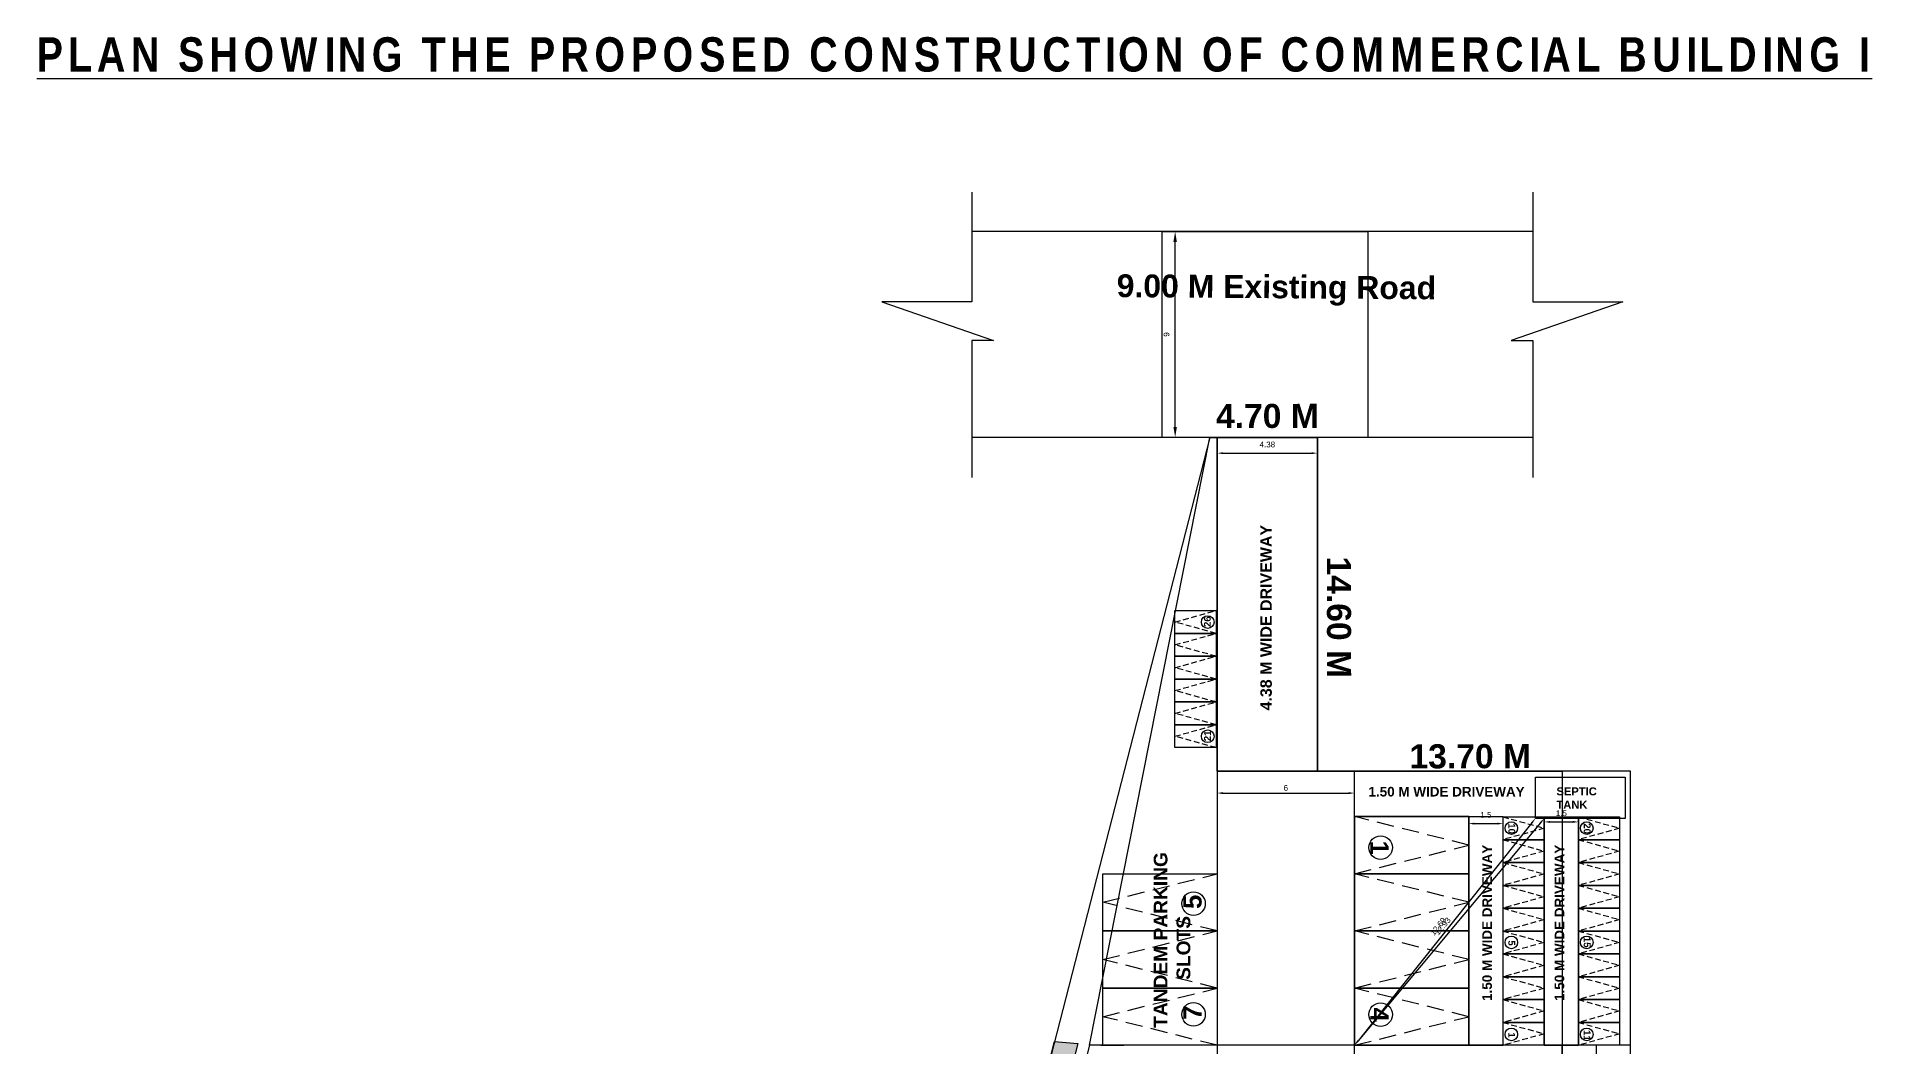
# Model space of a CAD drawing. Header units: metres. Extents: x -56 to 205, y -186 to -77.
# Drawn here: x 124.8 to 205.1, y -123.7 to -79.6 of the extents above; entities that cross this region are included whole.
import ezdxf

# ---------------------------------------------------------------- set-up
doc = ezdxf.new("R2010")
doc.units = ezdxf.units.M
doc.linetypes.add('HIDDEN', pattern=[0.375, 0.25, -0.125])
for name, color, linetype in [('0 @ 1', 7, 'Continuous'), ('AS_AT_SITE', 10, 'Continuous'), ('BLK_1_COVERED_AREA', 140, 'Continuous'), ('BLK_1_LVL_0_BLDG_FOOT_PRINT', 1, 'Continuous'), ('BLK_1_LVL_0_REAR_SETBACK', 11, 'Continuous'), ('BLK_1_LVL_0_SIDE_SETBACK2', 171, 'Continuous'), ('BLK_n_FLR_i_EXISTING_STILT_PARKING_DEDUCT', 147, 'Continuous'), ('DRIVE_WAY', 11, 'Continuous'), ('DRIVE_WAY @ 1', 11, 'Continuous'), ('FMB_OR_PLR', 10, 'Continuous'), ('PLOT_BOUNDARY', 70, 'Continuous'), ('ROAD_WIDTH', 2, 'Continuous'), ('RWH', 117, 'Continuous'), ('SEPTIC_TANK', 146, 'Continuous'), ('SUPER_IMPOSED', 10, 'Continuous'), ('TANDEM_PARKING_SLOT', 10, 'Continuous'), ('TWO_WHEELER_DRIVE_WAY', 2, 'Continuous'), ('TWO_WHEELER_PARKING', 7, 'Continuous')]:
    doc.layers.add(name, color=color, linetype=linetype)
doc.layers.add('PER_AISLE_WIDTH', color=6, linetype='Continuous', lineweight=30)
doc.styles.add('ANAND', font='times.ttf')
doc.styles.add('PDF Arial Bold', font='arialbd.ttf')
doc.styles.get("Standard").update_dxf_attribs({"font": 'arial.ttf', "height": 0.25})
doc.dimstyles.new('ISO-25', dxfattribs={"dimtxt": 0.5, "dimasz": 0.45, "dimexe": 1.25, "dimexo": 0.625, "dimgap": 0.25, "dimtad": 1, "dimdsep": 46, "dimtxsty": 'Standard', "dimcen": 2.5, "dimse1": 1, "dimse2": 1, "dimadec": 0, "dimazin": 0, "dimtfac": 1, "dimtmove": 0, "dimatfit": 3, "dimfxl": 0, "dimarcsym": 0})

# ---------------------------------------------------------------- blocks, each defined once
blk = doc.blocks.new('*D123')
at = {"layer": 'DEFPOINTS', "color": 0}
for p in [(174.053, -88.07), (174.622, -88.07), (174.053, -97.07)]:
    blk.add_point(p, dxfattribs=at)
at = {"layer": 'ROAD_WIDTH', "color": 1, "lineweight": -2}
blk.add_line((174.622, -96.62), (174.622, -88.52), dxfattribs=at)
at = {"layer": 'ROAD_WIDTH', "color": 1}
for points in [[(174.547, -88.52), (174.697, -88.52), (174.622, -88.07)], [(174.547, -96.62), (174.697, -96.62), (174.622, -97.07)]]:
    blk.add_solid(points, dxfattribs=at)
at = {"layer": 'ROAD_WIDTH', "color": 1, "insert": (174.244, -92.57), "char_height": 0.25, "attachment_point": 5, "rotation": 90}
blk.add_mtext('9', dxfattribs=at)
blk = doc.blocks.new('*D124')
at = {"layer": 'DEFPOINTS', "color": 0, "ltscale": 30}
for p in [(187.464, -113.661), (188.964, -113.661), (188.964, -113.958)]:
    blk.add_point(p, dxfattribs=at)
at = {"layer": 'TWO_WHEELER_DRIVE_WAY', "color": 6, "lineweight": -2, "ltscale": 30}
blk.add_line((187.714, -113.958), (188.714, -113.958), dxfattribs=at)
at = {"layer": 'TWO_WHEELER_DRIVE_WAY', "color": 6, "ltscale": 30}
for points in [[(187.714, -113.916), (187.714, -114), (187.464, -113.958)], [(188.714, -113.916), (188.714, -114), (188.964, -113.958)]]:
    blk.add_solid(points, dxfattribs=at)
at = {"layer": 'TWO_WHEELER_DRIVE_WAY', "color": 6, "ltscale": 30, "insert": (188.214, -113.58), "char_height": 0.25, "attachment_point": 5}
blk.add_mtext('1.5', dxfattribs=at)
blk = doc.blocks.new('*D125')
at = {"layer": 'DEFPOINTS', "color": 0, "ltscale": 30}
for p in [(190.764, -113.661), (192.264, -113.661), (192.264, -113.884)]:
    blk.add_point(p, dxfattribs=at)
at = {"layer": 'TWO_WHEELER_DRIVE_WAY', "color": 6, "lineweight": -2, "ltscale": 30}
blk.add_line((191.014, -113.884), (192.014, -113.884), dxfattribs=at)
at = {"layer": 'TWO_WHEELER_DRIVE_WAY', "color": 6, "ltscale": 30}
for points in [[(191.014, -113.842), (191.014, -113.926), (190.764, -113.884)], [(192.014, -113.842), (192.014, -113.926), (192.264, -113.884)]]:
    blk.add_solid(points, dxfattribs=at)
at = {"layer": 'TWO_WHEELER_DRIVE_WAY', "color": 6, "ltscale": 30, "insert": (191.514, -113.506), "char_height": 0.25, "attachment_point": 5}
blk.add_mtext('1.5', dxfattribs=at)
blk = doc.blocks.new('*D126')
at = {"layer": 'DEFPOINTS', "color": 0, "ltscale": 30}
for p in [(182.464, -111.67), (176.464, -112.623), (182.464, -112.623)]:
    blk.add_point(p, dxfattribs=at)
at = {"layer": 'DRIVE_WAY', "color": 255, "lineweight": -2, "ltscale": 30}
blk.add_line((176.714, -112.623), (182.214, -112.623), dxfattribs=at)
at = {"layer": 'DRIVE_WAY', "color": 255, "ltscale": 30}
for points in [[(176.714, -112.581), (176.714, -112.665), (176.464, -112.623)], [(182.214, -112.581), (182.214, -112.665), (182.464, -112.623)]]:
    blk.add_solid(points, dxfattribs=at)
at = {"layer": 'DRIVE_WAY', "color": 255, "ltscale": 30, "insert": (179.464, -112.395), "char_height": 0.25, "attachment_point": 5}
blk.add_mtext('6', dxfattribs=at)
blk = doc.blocks.new('*D127')
at = {"layer": 'DEFPOINTS', "color": 0, "ltscale": 30}
for p in [(176.464, -97.07), (180.845, -97.07), (180.845, -97.76)]:
    blk.add_point(p, dxfattribs=at)
at = {"layer": 'TWO_WHEELER_DRIVE_WAY', "color": 6, "lineweight": -2, "ltscale": 30}
blk.add_line((176.714, -97.76), (180.595, -97.76), dxfattribs=at)
at = {"layer": 'TWO_WHEELER_DRIVE_WAY', "color": 6, "ltscale": 30}
for points in [[(176.714, -97.718), (176.714, -97.802), (176.464, -97.76)], [(180.595, -97.718), (180.595, -97.802), (180.845, -97.76)]]:
    blk.add_solid(points, dxfattribs=at)
at = {"layer": 'TWO_WHEELER_DRIVE_WAY', "color": 6, "ltscale": 30, "insert": (178.655, -97.382), "char_height": 0.25, "attachment_point": 5}
blk.add_mtext('4.38', dxfattribs=at)
blk = doc.blocks.new('*D128')
at = {"layer": 'DEFPOINTS', "color": 0, "ltscale": 30}
for p in [(190.378, -113.729), (182.464, -123.65), (182.464, -123.65)]:
    blk.add_point(p, dxfattribs=at)
at = {"layer": 'SEPTIC_TANK', "color": 1, "lineweight": -2, "ltscale": 30}
blk.add_line((190.222, -113.925), (182.62, -123.454), dxfattribs=at)
at = {"layer": 'SEPTIC_TANK', "color": 1, "ltscale": 30}
for points in [[(190.189, -113.899), (190.255, -113.951), (190.378, -113.729)], [(182.588, -123.428), (182.653, -123.48), (182.464, -123.65)]]:
    blk.add_solid(points, dxfattribs=at)
at = {"layer": 'SEPTIC_TANK', "color": 1, "ltscale": 30, "insert": (186.126, -118.454), "char_height": 0.25, "attachment_point": 5, "rotation": 51.42035}
blk.add_mtext('12.69', dxfattribs=at)
blk = doc.blocks.new('*D129')
at = {"layer": 'DEFPOINTS', "color": 0, "ltscale": 30}
for p in [(190.764, -113.729), (182.464, -123.65), (182.464, -123.65)]:
    blk.add_point(p, dxfattribs=at)
at = {"layer": 'SEPTIC_TANK', "color": 2, "lineweight": -2, "ltscale": 30}
blk.add_line((190.603, -113.921), (182.625, -123.458), dxfattribs=at)
at = {"layer": 'SEPTIC_TANK', "color": 2, "ltscale": 30}
for points in [[(190.572, -113.894), (190.635, -113.948), (190.764, -113.729)], [(182.593, -123.431), (182.657, -123.485), (182.464, -123.65)]]:
    blk.add_solid(points, dxfattribs=at)
at = {"layer": 'SEPTIC_TANK', "color": 2, "ltscale": 30, "insert": (186.324, -118.447), "char_height": 0.25, "attachment_point": 5, "rotation": 50.08341}
blk.add_mtext('12.93', dxfattribs=at)
blk = doc.blocks.new('*D132')
at = {"layer": 'DEFPOINTS', "color": 0, "ltscale": 30}
for p in [(191.545, -123.65), (193.045, -123.65), (193.045, -124.283)]:
    blk.add_point(p, dxfattribs=at)
at = {"layer": 'TWO_WHEELER_DRIVE_WAY', "color": 6, "lineweight": -2, "ltscale": 30}
blk.add_line((191.795, -124.283), (192.795, -124.283), dxfattribs=at)
at = {"layer": 'TWO_WHEELER_DRIVE_WAY', "color": 6, "ltscale": 30}
for points in [[(191.795, -124.242), (191.795, -124.325), (191.545, -124.283)], [(192.795, -124.242), (192.795, -124.325), (193.045, -124.283)]]:
    blk.add_solid(points, dxfattribs=at)
at = {"layer": 'TWO_WHEELER_DRIVE_WAY', "color": 6, "ltscale": 30, "insert": (192.295, -124.156), "char_height": 0.25, "attachment_point": 5}
blk.add_mtext('1.5', dxfattribs=at)

msp = doc.modelspace()

# ---------------------------------------------------------------- hatches: boundary and pattern name
at = {"ltscale": 0.25}
h = msp.add_hatch(dxfattribs=at)
h.set_pattern_fill('GRAVEL', scale=0.1)
h.set_pattern_definition([(228.01279, (-4.51084, 0.4919), (-20.32, -22.86), [0.341721, -33.830484]), (184.96974, (-4.73944, 0.23791), (30.47999999, 2.540000145), [0.586405, -58.054049]), (132.51045, (-5.32364, 0.1871), (25.40000001, -27.93999999), [0.413482, -40.934723]), (267.27369, (-6.31424, -0.44789), (2.540000005, 50.8), [0.534005, -52.866437]), (292.833654, (-6.33964, -0.98129), (-12.7, 30.48), [0.523634, -51.839808]), (357.27369, (-6.13644, -1.46389), (-50.8, 2.540000005), [0.534005, -52.866437]), (37.69424, (-5.60304, -1.48929), (-33.02, -25.400000002), [0.706194, -69.913115]), (72.25533, (-5.04424, -1.05749), (17.780000005, 55.88), [0.66672, -66.005257]), (121.429566, (-4.84104, -0.42249), (-20.32, 33.02), [0.535813, -53.045546]), (175.23636, (-5.12044, 0.0347), (27.94, -2.54), [0.611713, -29.973937]), (222.397438, (-5.73004, 0.08551), (-30.48, -27.94), [0.791078, -78.316773]), (138.81407, (-3.79964, -0.4733), (-17.78, 15.24), [0.270005, -26.730566]), (171.469234, (-4.00284, -0.29549), (33.02, -5.079999994), [0.513682, -50.85464]), (225, (-4.5108, -0.2193), (-4e-16, -2.54), [0.35921, -3.232893]), (203.19859, (-4.68864, 0.0855), (12.7, 5.08), [0.193441, -19.150622]), (291.8014, (-4.86644, 0.0093), (-2.54, 7.62), [0.273566, -13.404753]), (30.96376, (-4.76484, -0.2447), (7.62, 5.08), [0.44432, -14.366298]), (161.56505, (-4.3838, -0.0161), (5.08, -2.54), [0.321287, -7.710898]), (16.38954, (-6.33964, 0.0093), (25.4, 7.62), [0.450088, -44.558827]), (70.34618, (-5.90784, 0.1363), (-10.16, -27.94), [0.3776, -37.382216]), (293.19859, (-4.38384, 0.4919), (-5.08, 12.7), [0.38688, -18.957184]), (343.61046, (-4.23144, 0.1363), (-25.4, 7.62), [0.450088, -44.558827]), (339.44395, (-6.33964, -1.5655), (-12.7, 5.08), [0.434035, -21.267734]), (294.77514, (-5.93324, -1.7179), (-12.70000002, 27.93999999), [0.363672, -36.003593]), (66.80141, (-4.35844, -2.0481), (5.08, 12.7), [0.38688, -18.957184]), (17.354025, (-4.20604, -1.6925), (-33.02, -10.16), [0.425783, -42.152376]), (69.44395, (-5.60304, -2.0481), (-5.08, -12.7), [0.217018, -21.484752]), (101.30993, (-4.51084, -2.0481), (-2.54, 10.16), [0.129515, -12.821995]), (165.96376, (-4.53624, -1.9211), (7.62, -2.54), [0.523634, -9.949055]), (186.009006, (-5.04424, -1.79409), (25.4, 2.54), [0.485267, -48.041365]), (303.69007, (-4.76484, -0.4733), (-2.54, 5.08), [0.366324, -8.791776]), (353.157227, (-4.56164, -0.77809), (43.18, -5.079999998), [0.639557, -63.31601]), (60.9454, (-3.92664, -0.8543), (-10.16, -17.78), [0.261508, -25.889392]), (90, (-3.7996, -0.6257), (-2.54, 2.54), [0.1524, -2.3876]), (120.25644, (-5.09504, -1.7179), (10.16, -17.78), [0.352867, -34.93394]), (48.01279, (-5.27284, -1.4131), (20.32, 22.86), [0.683443, -33.488762]), (0, (-4.8156, -0.905), (2.54, 2.54), [0.6604, -1.8796]), (325.30485, (-4.15524, -0.9051), (25.40000001, -17.77999999), [0.40161, -39.759317]), (254.0546, (-3.82504, -1.1337), (-2.54, -10.16), [0.36983, -18.12165]), (207.645975, (-3.92664, -1.48929), (-48.26, -25.399999997), [0.602145, -59.612464]), (175.42608, (-4.46004, -1.76869), (-33.02, 2.54), [0.63703, -63.065846])])
h.paths.add_polyline_path([(169.17594, -153.33921), (169.17594, -160.25131), (170.43482, -160.25131), (170.45237, -152.15509), (163.14428, -152.15509), (170.36212, -123.56988), (169.35153, -123.49024), (161.67594, -153.33921)])

# ---------------------------------------------------------------- linework, layer by layer
at = {"color": 7}
for p, q in [((190.26577, -88.06984), (165.73286, -88.06984)), ((190.26577, -97.06984), (165.73286, -97.06984))]:
    msp.add_line(p, q, dxfattribs=at)
at = {"color": 7, "ltscale": 30}
msp.add_line((176.46437, -111.66984), (176.46437, -97.06984), dxfattribs=at)
at = {"color": 7}
for points in [[(165.73286, -86.34224), (165.73286, -91.14749), (161.79145, -91.14749), (166.6776, -92.84115), (165.73286, -92.84115), (165.73286, -98.82802)], [(190.26577, -86.34224), (190.26577, -91.14749), (194.20718, -91.14749), (189.32102, -92.84115), (190.26577, -92.84115), (190.26577, -98.82802)]]:
    msp.add_lwpolyline(points, dxfattribs=at)
at = {"color": 0, "linetype": 'HIDDEN'}
for points in [[(176.41102, -105.64233), (174.61147, -105.14291), (176.41102, -104.64349)], [(176.41102, -106.64116), (174.61147, -106.14174), (176.41102, -105.64233)], [(176.41102, -107.63999), (174.61147, -107.14057), (176.41101, -106.64116)], [(176.41102, -108.63882), (174.61147, -108.1394), (176.41102, -107.63999)], [(176.41102, -109.63765), (174.61147, -109.13823), (176.41101, -108.63882)], [(176.41102, -110.63648), (174.61147, -110.13706), (176.41102, -109.63765)], [(188.96437, -113.66122), (190.76392, -114.16063), (188.96437, -114.66005)], [(192.26392, -113.66122), (194.06346, -114.16063), (192.26392, -114.66005)], [(188.96437, -114.66005), (190.76392, -115.15946), (188.96437, -115.65888)], [(192.26392, -114.66005), (194.06346, -115.15946), (192.26392, -115.65888)], [(188.96437, -115.65888), (190.76392, -116.15829), (188.96437, -116.65771)], [(192.26392, -115.65888), (194.06346, -116.15829), (192.26392, -116.65771)], [(188.96437, -116.65771), (190.76392, -117.15713), (188.96437, -117.65654)], [(192.26392, -116.65771), (194.06346, -117.15713), (192.26392, -117.65654)], [(188.96437, -117.65654), (190.76392, -118.15596), (188.96437, -118.65537)], [(192.26392, -117.65654), (194.06346, -118.15596), (192.26392, -118.65537)], [(188.96437, -118.65537), (190.76392, -119.15479), (188.96437, -119.6542)], [(192.26392, -118.65537), (194.06346, -119.15479), (192.26392, -119.6542)], [(188.96437, -119.6542), (190.76392, -120.15362), (188.96437, -120.65303)], [(192.26392, -119.6542), (194.06346, -120.15362), (192.26392, -120.65303)], [(188.96437, -120.65303), (190.76392, -121.15245), (188.96437, -121.65186)], [(192.26392, -120.65303), (194.06346, -121.15245), (192.26392, -121.65186)], [(188.96437, -121.65186), (190.76392, -122.15128), (188.96437, -122.65069)], [(192.26392, -121.65186), (194.06346, -122.15128), (192.26392, -122.65069)], [(188.96437, -122.65069), (190.76392, -123.15011), (188.96437, -123.64953)], [(192.26392, -122.65069), (194.06346, -123.15011), (192.26392, -123.64953)]]:
    msp.add_lwpolyline(points, dxfattribs=at)
at = {"color": 7, "linetype": 'HIDDEN', "ltscale": 3}
for points in [[(182.46437, -116.14953), (187.46437, -114.89953), (182.46437, -113.64953)], [(176.46437, -118.64953), (171.46437, -117.39953), (176.46437, -116.14953)], [(182.46437, -118.64953), (187.46437, -117.39953), (182.46437, -116.14953)], [(176.46437, -121.14953), (171.46437, -119.89953), (176.46437, -118.64953)], [(182.46437, -121.14953), (187.46437, -119.89953), (182.46437, -118.64953)], [(176.46437, -123.64953), (171.46437, -122.39953), (176.46437, -121.14953)], [(182.46437, -123.64953), (187.46437, -122.39953), (182.46437, -121.14953)]]:
    msp.add_lwpolyline(points, dxfattribs=at)
at = {"color": 4}
for points in [[(182.46437, -113.64953), (187.46437, -113.64953), (187.46437, -123.64953), (188.96437, -123.64953), (188.96437, -113.66122)], [(190.76392, -123.64953), (192.26392, -123.64953), (192.26392, -113.66122)]]:
    msp.add_lwpolyline(points, dxfattribs=at)
at = {"color": 7, "lineweight": 25}
for centre in [(176.04861, -105.14673), (176.04861, -110.14088), (189.32678, -114.15681), (192.62632, -114.15681), (189.32678, -119.15097), (192.62632, -119.15097), (189.32678, -123.17331), (192.62632, -123.17331)]:
    msp.add_circle(centre, 0.27654, dxfattribs=at)
for centre in [(183.60891, -115.00746), (175.42656, -117.45598), (175.42656, -122.30038), (183.60891, -122.30908)]:
    msp.add_circle(centre, 0.51504)
at = {"layer": 'AS_AT_SITE', "color": 6, "ltscale": 400}
msp.add_lwpolyline([(194.54548, -111.66984), (180.84548, -111.66984), (180.84548, -97.06984), (176.14548, -97.06984), (161.67594, -153.33921), (169.17594, -153.33921), (169.17594, -164.63921), (194.54548, -166.26984)], close=True, dxfattribs=at)
at = {"layer": 'BLK_1_COVERED_AREA', "color": 140}
msp.add_lwpolyline([(191.54514, -123.64953), (170.87272, -123.64953), (169.1531, -130.33953), (175.38548, -130.34061), (175.38254, -147.31145), (180.34548, -147.30976), (180.34548, -160.25131), (191.54514, -160.25131)], close=True, dxfattribs=at)
at = {"layer": 'BLK_1_LVL_0_BLDG_FOOT_PRINT', "color": 1}
msp.add_lwpolyline([(191.54514, -123.64953), (170.87272, -123.64953), (169.1531, -130.33953), (175.38548, -130.34061), (175.38254, -147.31145), (180.34548, -147.30976), (180.34548, -160.25131), (191.54514, -160.25131)], close=True, dxfattribs=at)
at = {"layer": 'BLK_1_LVL_0_REAR_SETBACK', "color": 11, "linetype": 'ByBlock'}
msp.add_lwpolyline([(170.87272, -123.64953), (176.14548, -97.06984), (180.84548, -97.06984), (180.84548, -111.66984), (191.54372, -111.66984), (191.54514, -123.64953)], close=True, dxfattribs=at)
at = {"layer": 'BLK_1_LVL_0_SIDE_SETBACK2', "color": 102, "linetype": 'ByBlock'}
msp.add_lwpolyline([(191.54514, -160.25131), (194.54548, -160.25131), (194.54548, -123.64953), (191.54514, -123.64953)], close=True, dxfattribs=at)
at = {"layer": 'BLK_n_FLR_i_EXISTING_STILT_PARKING_DEDUCT', "color": 4, "ltscale": 30}
msp.add_line((171.37272, -123.64953), (172.37272, -123.64953), dxfattribs=at)
at = {"layer": 'DRIVE_WAY', "color": 255, "ltscale": 30}
msp.add_lwpolyline([(182.46437, -111.66984), (176.46437, -111.66984), (176.46437, -164.87013), (182.46437, -164.87013)], close=True, dxfattribs=at)
at = {"layer": 'FMB_OR_PLR', "color": 70, "ltscale": 400}
msp.add_lwpolyline([(194.54548, -111.66984), (180.84548, -111.66984), (180.84548, -97.06984), (176.14548, -97.06984), (161.67594, -153.33921), (169.17594, -153.33921), (169.17594, -164.63921), (194.54548, -166.26984)], close=True, dxfattribs=at)
at = {"layer": 'PER_AISLE_WIDTH', "color": 5, "ltscale": 30}
msp.add_lwpolyline([(182.46437, -111.66984), (176.46437, -111.66984), (176.46437, -164.87013), (182.46437, -164.87013)], close=True, dxfattribs=at)
at = {"layer": 'PLOT_BOUNDARY', "color": 70, "ltscale": 400}
msp.add_lwpolyline([(194.54548, -111.66984), (180.84548, -111.66984), (180.84548, -97.06984), (176.14548, -97.06984), (161.67594, -153.33921), (169.17594, -153.33921), (169.17594, -164.63921), (194.54548, -166.26984)], close=True, dxfattribs=at)
at = {"layer": 'ROAD_WIDTH', "color": 1}
msp.add_lwpolyline([(174.0528, -97.06984), (174.0528, -88.06984), (183.0528, -88.06984), (183.0528, -97.06984)], close=True, dxfattribs=at)
at = {"layer": 'RWH', "color": 130, "ltscale": 30}
msp.add_lwpolyline([(169.17594, -164.63921), (169.17594, -153.33921), (161.67594, -153.33921), (169.35153, -123.49024), (170.36212, -123.56988), (163.14428, -152.15509), (170.45237, -152.15509), (170.42513, -164.7195)], close=True, dxfattribs=at)
at = {"layer": 'SEPTIC_TANK', "color": 146, "ltscale": 400}
msp.add_lwpolyline([(190.37788, -111.92892), (194.31198, -111.92892), (194.31198, -113.72922), (190.37788, -113.72922)], close=True, dxfattribs=at)
at = {"layer": 'SUPER_IMPOSED', "color": 5, "ltscale": 400}
msp.add_lwpolyline([(194.54548, -111.66984), (180.84548, -111.66984), (180.84548, -97.06984), (176.14548, -97.06984), (161.67594, -153.33921), (169.17594, -153.33921), (169.17594, -164.63921), (194.54548, -166.26984)], close=True, dxfattribs=at)
at = {"layer": 'TANDEM_PARKING_SLOT', "color": 245, "ltscale": 400}
for points in [[(182.46437, -113.64953), (182.46437, -116.14953), (187.46437, -116.14953), (187.46437, -113.64953)], [(176.46437, -116.14953), (176.46437, -118.64953), (171.46437, -118.64953), (171.46437, -116.14953)], [(182.46437, -116.14953), (182.46437, -118.64953), (187.46437, -118.64953), (187.46437, -116.14953)], [(176.46437, -118.64953), (176.46437, -121.14953), (171.46437, -121.14953), (171.46437, -118.64953)], [(182.46437, -118.64953), (182.46437, -121.14953), (187.46437, -121.14953), (187.46437, -118.64953)], [(176.46437, -121.14953), (176.46437, -123.64953), (171.46437, -123.64953), (171.46437, -121.14953)], [(182.46437, -121.14953), (182.46437, -123.64953), (187.46437, -123.64953), (187.46437, -121.14953)]]:
    msp.add_lwpolyline(points, close=True, dxfattribs=at)
at = {"layer": 'TWO_WHEELER_DRIVE_WAY', "color": 6, "ltscale": 30}
for points in [[(176.46437, -111.66984), (180.84548, -111.66984), (180.84548, -97.06984), (176.46437, -97.06984)], [(187.46437, -123.64953), (188.96437, -123.64953), (188.96437, -113.66122), (187.46437, -113.66122)], [(190.76392, -113.66122), (192.26392, -113.66122), (192.26392, -123.64953), (190.76392, -123.64953)], [(191.54514, -123.64953), (191.54514, -166.03433), (193.04514, -166.03433), (193.04514, -123.64953)]]:
    msp.add_lwpolyline(points, close=True, dxfattribs=at)
at = {"layer": 'TWO_WHEELER_PARKING', "color": 2, "lineweight": 25}
for points in [[(176.41102, -105.64233), (174.61147, -105.64233), (174.61147, -104.64349), (176.41102, -104.64349)], [(176.41102, -106.64116), (174.61147, -106.64116), (174.61147, -105.64233), (176.41102, -105.64233)], [(176.41101, -107.63999), (174.61147, -107.63999), (174.61147, -106.64116), (176.41101, -106.64116)], [(176.41102, -108.63882), (174.61147, -108.63882), (174.61147, -107.63999), (176.41102, -107.63999)], [(176.41101, -109.63765), (174.61147, -109.63765), (174.61147, -108.63882), (176.41101, -108.63882)], [(176.41102, -110.63648), (174.61147, -110.63648), (174.61147, -109.63765), (176.41102, -109.63765)], [(188.96437, -113.66122), (190.76392, -113.66122), (190.76392, -114.66005), (188.96437, -114.66005)], [(192.26392, -113.66122), (194.06346, -113.66122), (194.06346, -114.66005), (192.26392, -114.66005)], [(188.96437, -114.66005), (190.76392, -114.66005), (190.76392, -115.65888), (188.96437, -115.65888)], [(192.26392, -114.66005), (194.06346, -114.66005), (194.06346, -115.65888), (192.26392, -115.65888)], [(190.76392, -115.65888), (190.76392, -116.65771), (188.96437, -116.65771), (188.96437, -115.65888)], [(194.06346, -115.65888), (194.06346, -116.65771), (192.26392, -116.65771), (192.26392, -115.65888)], [(188.96437, -116.65771), (190.76392, -116.65771), (190.76392, -117.65654), (188.96437, -117.65654)], [(192.26392, -116.65771), (194.06346, -116.65771), (194.06346, -117.65654), (192.26392, -117.65654)], [(188.96437, -117.65654), (190.76392, -117.65654), (190.76392, -118.65537), (188.96437, -118.65537)], [(192.26392, -117.65654), (194.06346, -117.65654), (194.06346, -118.65537), (192.26392, -118.65537)], [(188.96437, -118.65537), (190.76392, -118.65537), (190.76392, -119.6542), (188.96437, -119.6542)], [(192.26392, -118.65537), (194.06346, -118.65537), (194.06346, -119.6542), (192.26392, -119.6542)], [(188.96437, -119.6542), (190.76392, -119.6542), (190.76392, -120.65303), (188.96437, -120.65303)], [(192.26392, -119.6542), (194.06346, -119.6542), (194.06346, -120.65303), (192.26392, -120.65303)], [(190.76392, -120.65303), (190.76392, -121.65186), (188.96437, -121.65186), (188.96437, -120.65303)], [(194.06346, -120.65303), (194.06346, -121.65186), (192.26392, -121.65186), (192.26392, -120.65303)], [(188.96437, -121.65186), (190.76392, -121.65186), (190.76392, -122.65069), (188.96437, -122.65069)], [(192.26392, -121.65186), (194.06346, -121.65186), (194.06346, -122.65069), (192.26392, -122.65069)], [(188.96437, -122.65069), (190.76392, -122.65069), (190.76392, -123.64953), (188.96437, -123.64953)], [(192.26392, -122.65069), (194.06346, -122.65069), (194.06346, -123.64953), (192.26392, -123.64953)]]:
    msp.add_lwpolyline(points, close=True, dxfattribs=at)

# ---------------------------------------------------------------- texts
at = {"color": 0, "linetype": 'ByBlock', "lineweight": -2, "insert": (124.82682, -79.57686), "char_height": 1.5, "width": 100.2714684, "attachment_point": 1, "rotation": 0.0023852, "line_spacing_factor": 1.5, "style": 'ANAND'}
msp.add_mtext('{\\fSwis721 Cn BT|b1|i0|c0|p34;\\T1.2;\\LPLAN SHOWING THE PROPOSED CONSTRUCTION OF COMMERCIAL BUILDING I}', dxfattribs=at)
at = {"color": 7, "insert": (172.06052, -91.24509), "char_height": 0.9999072, "attachment_point": 7, "rotation": 359.6020723, "style": 'PDF Arial Bold'}
msp.add_mtext('9.00 M Existing Road', dxfattribs=at)
at = {"color": 7, "width": 0.3560769, "attachment_point": 7, "style": 'PDF Arial Bold'}
for s, insert, char_height, rotation in [('26', (176.18481, -105.36005), 0.299968, 90), ('21', (176.18481, -110.35421), 0.299968, 90), ('10', (189.19057, -113.94349), 0.299968, 270), ('20', (192.49012, -113.94349), 0.299968, 270), ('5', (189.19057, -119.06316), 0.29997, 270), ('15', (192.49012, -118.91223), 0.299968, 270), ('1', (189.19057, -123.0855), 0.29997, 270), ('11', (192.49012, -122.98721), 0.299968, 270)]:
    msp.add_mtext(s, dxfattribs=dict(at, insert=insert, char_height=char_height, rotation=rotation))
at = {"layer": '0 @ 1', "color": 7, "lineweight": 30, "insert": (178.34859, -109.00828), "char_height": 0.5, "width": 13.1417536, "attachment_point": 1, "rotation": 90}
msp.add_mtext('{\\fArial|b1|i0|c0|p34;4.38 M WIDE DRIVEWAY}', dxfattribs=at)
at = {"layer": '0 @ 1', "color": 7, "lineweight": 30, "attachment_point": 1}
for s, insert, char_height, width in [('{\\fArial|b1|i0|c0|p34;1.50 M WIDE DRIVEWAY}', (183.07877, -112.35148), 0.421098, 6.9174576), ('{\\fArial|b1|i0|c0|p34;SEPTIC TANK}', (191.29915, -112.37316), 0.35, 2.5043943)]:
    msp.add_mtext(s, dxfattribs=dict(at, insert=insert, char_height=char_height, width=width))
at = {"layer": '0 @ 1', "color": 4, "lineweight": 30, "insert": (173.68473, -122.8863), "char_height": 0.6, "width": 7.8689963, "attachment_point": 1, "rotation": 90}
msp.add_mtext('{\\fArial|b1|i0|c0|p34;TANDEM PARKING\\P         SLOTS}', dxfattribs=at)
at = {"layer": '0 @ 1', "color": 0, "lineweight": 30, "char_height": 0.421098, "width": 6.9174576, "attachment_point": 1, "rotation": 90}
for insert in [(188.05544, -121.71247), (191.22158, -121.71247)]:
    msp.add_mtext('{\\fArial|b1|i0|c0|p34;1.50 M WIDE DRIVEWAY}', dxfattribs=dict(at, insert=insert))
at = {"layer": 'DRIVE_WAY @ 1', "color": 7, "lineweight": 30, "insert": (176.40681, -95.61124), "char_height": 1.0529624, "width": 4.4954019, "attachment_point": 1, "rotation": 0.1300202}
msp.add_mtext('{\\fArial|b1|i0|c0|p34;4.70 M}', dxfattribs=at)
at = {"layer": 'DRIVE_WAY @ 1', "color": 255, "lineweight": 30}
for s, insert, char_height, width, attachment_point, rotation in [('{\\fArial|b1|i0|c0|p34;14.60 M}', (182.30933, -102.27594), 1.0529624, 5.5940624, 1, 270.1300202), ('{\\fArial|b1|i0|c0|p34;13.70 M}', (184.87039, -110.4909), 1.0529624, 5.1704064, 1, 0.1300202), ('{\\fArial|b1|i0|c0|p34;1}', (183.16158, -114.69937), 0.8, 12.3013641, 7, 270), ('{\\fArial|b1|i0|c0|p34;5}', (174.97923, -117.68842), 0.8, 12.3013641, 1, 90), ('{\\fArial|b1|i0|c0|p34;7}', (174.97923, -122.53281), 0.8, 12.3013641, 1, 90), ('{\\fArial|b1|i0|c0|p34;4}', (183.16158, -122.00099), 0.8, 12.3013641, 7, 270)]:
    msp.add_mtext(s, dxfattribs=dict(at, insert=insert, char_height=char_height, width=width, attachment_point=attachment_point, rotation=rotation))

# ---------------------------------------------------------------- dimensions: what is measured, and where the dimension line sits
at = {"layer": 'DRIVE_WAY', "color": 255, "ltscale": 30}
dim = msp.add_linear_dim(base=(182.46437, -112.62288), p1=(176.46437, -112.62288), p2=(182.46437, -111.66984), dimstyle='ISO-25', override={"dimtxt": 0.25, "dimasz": 0.25, "dimgap": 0.1, "dimclrd": 255, "dimclrt": 255, "dimfxl": 0.1875, "dimfxlon": 1, "dimarcsym": 1}, dxfattribs=at)
dim.commit()
dim.dimension.update_dxf_attribs({"geometry": '*D126', "text_midpoint": (179.46437, -112.39524)})
at = {"layer": 'ROAD_WIDTH', "color": 1}
dim = msp.add_aligned_dim(p1=(174.0528, -97.06984), p2=(174.0528, -88.06984), distance=-0.56922, dimstyle='ISO-25', override={"dimclrd": 1, "dimclrt": 1, "dimfxl": 3, "dimfxlon": 1, "dimarcsym": 1}, dxfattribs=at)
dim.commit()
dim.dimension.update_dxf_attribs({"geometry": '*D123', "text_midpoint": (174.24438, -92.56984)})
at = {"layer": 'SEPTIC_TANK', "color": 1, "ltscale": 30}
dim = msp.add_aligned_dim(p1=(190.37788, -113.72922), p2=(182.46437, -123.64953), distance=0, dimstyle='ISO-25', override={"dimtxt": 0.25, "dimasz": 0.25, "dimclrd": 1, "dimclrt": 1, "dimfxl": 0.1875, "dimfxlon": 1, "dimarcsym": 1}, dxfattribs=at)
dim.commit()
dim.dimension.update_dxf_attribs({"geometry": '*D128', "text_midpoint": (186.12591, -118.45387)})
at = {"layer": 'SEPTIC_TANK', "color": 2, "ltscale": 30}
dim = msp.add_aligned_dim(p1=(190.76392, -113.72922), p2=(182.46437, -123.64953), distance=0, dimstyle='ISO-25', override={"dimtxt": 0.25, "dimasz": 0.25, "dimclrd": 2, "dimclrt": 2, "dimfxl": 0.1875, "dimfxlon": 1, "dimarcsym": 1}, dxfattribs=at)
dim.commit()
dim.dimension.update_dxf_attribs({"geometry": '*D129', "text_midpoint": (186.32443, -118.44699)})
at = {"layer": 'TWO_WHEELER_DRIVE_WAY', "color": 6, "ltscale": 30}
for base, p1, p2, override, picture, middle in [((180.84548, -97.7601), (176.46437, -97.06984), (180.84548, -97.06984), {"dimtxt": 0.25, "dimasz": 0.25, "dimclrd": 6, "dimclrt": 6, "dimfxl": 3, "dimfxlon": 1, "dimarcsym": 1}, '*D127', (178.65493, -97.38237)), ((193.04514, -124.28331), (191.54514, -123.64953), (193.04514, -123.64953), {"dimtxt": 0.25, "dimasz": 0.25, "dimgap": 0, "dimclrd": 6, "dimclrt": 6, "dimfxl": 0.1875, "dimfxlon": 1, "dimarcsym": 1}, '*D132', (192.29514, -124.15567))]:
    dim = msp.add_linear_dim(base=base, p1=p1, p2=p2, dimstyle='ISO-25', override=override, dxfattribs=at)
    dim.commit()
    dim.dimension.update_dxf_attribs({"geometry": picture, "text_midpoint": middle})
for p1, p2, distance, picture, middle in [((187.46437, -113.66122), (188.96437, -113.66122), -0.29665, '*D124', (188.21437, -113.58022)), ((190.76392, -113.66122), (192.26392, -113.66122), -0.22289, '*D125', (191.51392, -113.50647))]:
    dim = msp.add_aligned_dim(p1=p1, p2=p2, distance=distance, dimstyle='ISO-25', override={"dimtxt": 0.25, "dimasz": 0.25, "dimclrd": 6, "dimclrt": 6, "dimfxl": 3, "dimfxlon": 1, "dimarcsym": 1}, dxfattribs=at)
    dim.commit()
    dim.dimension.update_dxf_attribs({"geometry": picture, "text_midpoint": middle})

doc.saveas('drawing.dxf')
